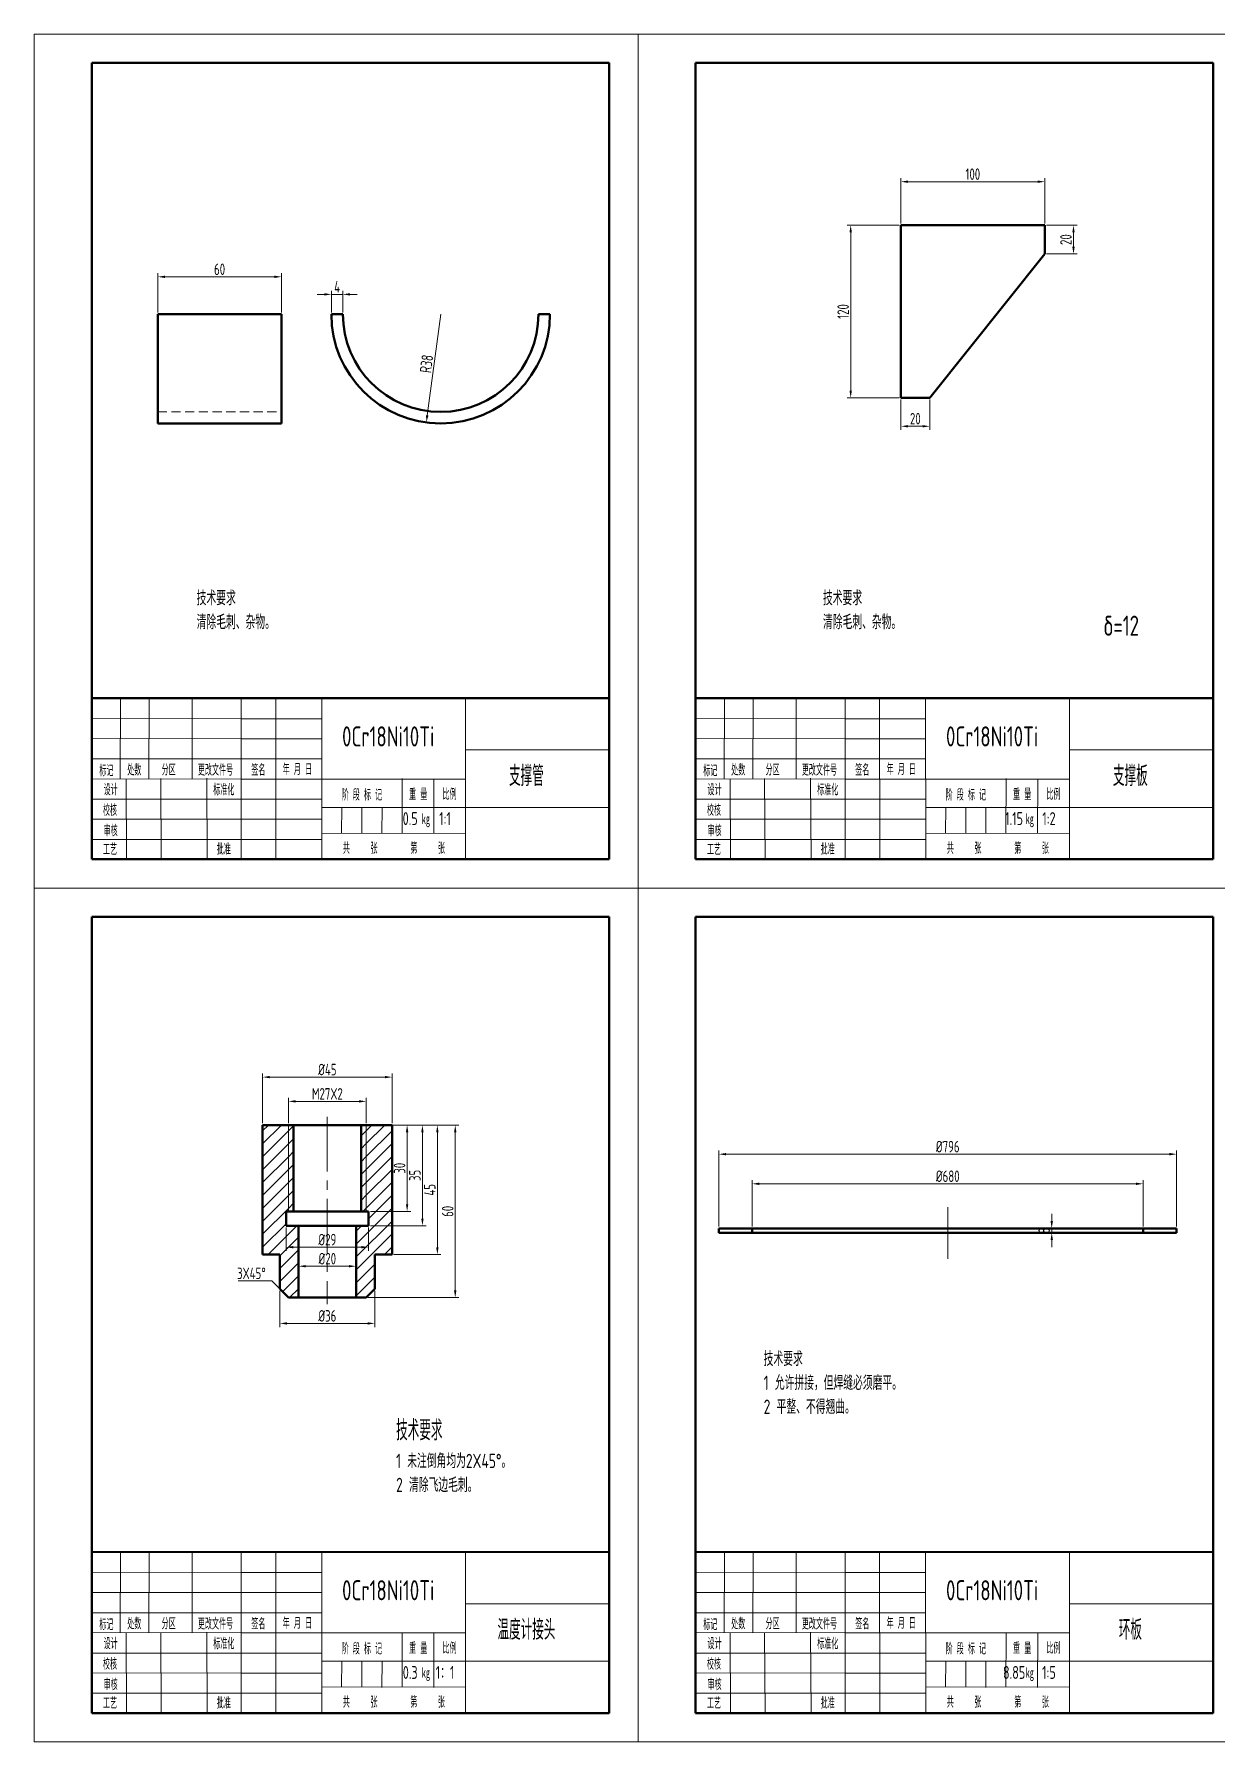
# Model space of a CAD drawing. Header units: millimetres. Extents: x -4783 to 11684, y 6425 to 68023.
# Drawn here: x -3579 to -3167, y 7421 to 8015 of the extents above; entities that cross this region are included whole.
import ezdxf
from ezdxf.enums import TextEntityAlignment as Align

# ---------------------------------------------------------------- set-up
doc = ezdxf.new("R2010")
doc.units = ezdxf.units.MM
doc.linetypes.add('CENTER2', pattern=[28.575, 19.05, -3.175, 3.175, -3.175])
doc.linetypes.add('HIDDEN2', pattern=[4.7625, 3.175, -1.5875])
for name, color, linetype, lineweight in [('中心线', 1, 'CENTER2', 15), ('剖面线', 2, 'Continuous', 20), ('尺寸线', 3, 'Continuous', 15), ('细实线', 2, 'Continuous', 15), ('虚线', 5, 'HIDDEN2', 15), ('轮廓', 6, 'Continuous', 50), ('轮廓线', 7, 'Continuous', 50)]:
    doc.layers.add(name, color=color, linetype=linetype, lineweight=lineweight)
doc.styles.add('工程字', font='gbenor.shx', dxfattribs={"width": 0.8, "bigfont": 'gbcbig.shx'})
doc.styles.add('文字5.0', font='SimSun.ttf', dxfattribs={"width": 0.5, "height": 5})

# ---------------------------------------------------------------- blocks, each defined once
blk = doc.blocks.new('A4')
at = {"layer": '剖面线'}
for p, q in [((-180, 66), (-180.07, 37.98)), ((-170, 65.97), (-170.07, 37.95)), ((-155, 65.94), (-155.07, 37.92)), ((-138, 66.03), (-137.99, 9.99)), ((-126, 66.03), (-125.99, 9.99)), ((-110, 66.03), (-109.99, 9.99)), ((-60, 66.04), (-59.99, 10)), ((-190, 59), (-138, 58.9)), ((-138.04, 58.9), (-110, 58.9)), ((-190.01, 52), (-138.01, 51.9)), ((-138.04, 51.9), (-110, 51.9)), ((-10, 48.04), (-60, 48.01)), ((-190, 44.9), (-110, 44.9)), ((-190.04, 38), (-138.04, 37.9)), ((-178, 38), (-177.85, 10)), ((-166, 38.07), (-165.85, 10.07)), ((-150, 38.15), (-149.85, 10.15)), ((-138.04, 37.9), (-110, 37.9)), ((-110, 37.9), (-59.99, 37.9)), ((-81.99, 38.07), (-82.07, 18.97)), ((-70.99, 38.02), (-71.07, 18.93)), ((-190, 30.9), (-110, 30.9)), ((-190.07, 24), (-138.07, 23.9)), ((-138.04, 23.9), (-110, 23.9)), ((-59.98, 28.01), (-110, 28.01)), ((-103.03, 28.14), (-103.12, 19.09)), ((-96.04, 28.01), (-96.01, 19.01)), ((-89.04, 28.01), (-89.12, 18.96)), ((-9.99, 28.04), (-59.98, 28.01)), ((-109.82, 18.97), (-59.99, 19.13)), ((-190, 16.9), (-110, 16.9))]:
    blk.add_line(p, q, dxfattribs=at)
at = {"layer": '细实线'}
for p, q in [((0, 297), (-210, 297)), ((-210, 297), (-210, 0)), ((0, 0), (0, 297)), ((-210, 0), (0, 0))]:
    blk.add_line(p, q, dxfattribs=at)
at = {"layer": '轮廓'}
for p, q in [((-190, 10), (-190, 78)), ((-10, 78), (-10, 10)), ((-190, 66), (-10, 66.04)), ((-10, 10), (-190, 10))]:
    blk.add_line(p, q, dxfattribs=at)
at = {"layer": '轮廓线'}
for p, q in [((-10, 287), (-190, 287)), ((-190, 287), (-190, 10)), ((-10, 10), (-10, 287)), ((-190, 10), (-10, 10))]:
    blk.add_line(p, q, dxfattribs=at)
at = {"layer": '尺寸线', "style": '工程字', "width": 0.8}
for tag, height, p in [('5', 7, (-86.88, 49.22)), ('1', 7, (-38.82, 35.49)), ('3', 4.5, (-79.24, 21.89)), ('4', 4.5, (-67.13, 21.89))]:
    blk.add_attdef(tag, text='', height=height, dxfattribs=at).set_placement(p, align=Align.CENTER)
at = {"layer": '轮廓', "style": '文字5.0', "width": 0.5}
for s, p in [('标记', (-184.88, 41.05)), ('处数', (-175.18, 41.29)), ('分区 ', (-162.51, 41.29)), ('更改文件号', (-146.94, 41.29)), ('签名', (-132.04, 41.29)), ('年 月 日', (-118.48, 41.51)), ('设计', (-183.41, 34.4)), ('标准化', (-144.05, 34.4)), ('阶 段 标 记', (-96.04, 32.62)), ('重 量', (-76.45, 32.85)), ('比例', (-65.55, 32.85)), ('校核', (-183.63, 27.29)), ('kg', (-73.78, 23.52)), ('审核', (-183.41, 20.18)), ('工艺', (-183.63, 13.74)), ('批准', (-144.05, 13.74)), ('共     张        第     张', (-84.9, 14.06))]:
    blk.add_text(s, height=3.5, dxfattribs=at).set_placement(p, align=Align.MIDDLE)

msp = doc.modelspace()

# ---------------------------------------------------------------- linework, layer by layer
at = {"layer": '中心线'}
for p, q in [((-3477.1545, 7638.4976), (-3477.1545, 7573.3528)), ((-3261.4275, 7607.0293), (-3261.4275, 7589.1))]:
    msp.add_line(p, q, dxfattribs=at)
at = {"layer": '尺寸线'}
for p, q in [((-3277.6919, 7949.2204), (-3277.6919, 7964.9939)), ((-3275.1919, 7963.7439), (-3230.1919, 7963.7439)), ((-3227.6919, 7949.2204), (-3227.6919, 7964.9939)), ((-3278.3169, 7948.5954), (-3296.4119, 7948.5954)), ((-3227.0669, 7948.5954), (-3216.4343, 7948.5954)), ((-3295.1619, 7891.0954), (-3295.1619, 7946.0954)), ((-3217.6843, 7941.0954), (-3217.6843, 7946.0954)), ((-3227.0669, 7938.5954), (-3216.4343, 7938.5954)), ((-3536.1204, 7918.2744), (-3536.1204, 7931.9056)), ((-3533.6204, 7930.6556), (-3495.6204, 7930.6556)), ((-3493.1204, 7918.2744), (-3493.1204, 7931.9056)), ((-3478.2376, 7924.5517), (-3480.7376, 7924.5517)), ((-3475.7376, 7918.2744), (-3475.7376, 7925.8017)), ((-3475.7376, 7924.5517), (-3471.7376, 7924.5517)), ((-3471.7376, 7918.2744), (-3471.7376, 7925.8017)), ((-3469.2376, 7924.5517), (-3466.7376, 7924.5517)), ((-3437.7376, 7917.6494), (-3442.3989, 7882.4568)), ((-3278.3169, 7888.5954), (-3296.4119, 7888.5954)), ((-3277.6919, 7887.9704), (-3277.6919, 7877.4128)), ((-3267.6919, 7887.9704), (-3267.6919, 7877.4128)), ((-3275.1919, 7878.6628), (-3270.1919, 7878.6628)), ((-3499.6545, 7636.2078), (-3499.6545, 7653.5327)), ((-3497.1545, 7652.2827), (-3457.1545, 7652.2827)), ((-3454.6545, 7636.2078), (-3454.6545, 7653.5327)), ((-3490.6545, 7636.2078), (-3490.6545, 7645.089)), ((-3463.6545, 7636.2078), (-3463.6545, 7645.089)), ((-3488.1545, 7643.839), (-3466.1545, 7643.839)), ((-3464.814, 7635.5828), (-3442.8341, 7635.5828)), ((-3464.814, 7635.5828), (-3448.1584, 7635.5828)), ((-3454.0295, 7635.5828), (-3437.6447, 7635.5828)), ((-3454.0295, 7635.5828), (-3431.4263, 7635.5828)), ((-3449.4084, 7633.0828), (-3449.4084, 7608.0828)), ((-3444.0841, 7603.0828), (-3444.0841, 7633.0828)), ((-3438.8947, 7593.0828), (-3438.8947, 7633.0828)), ((-3432.6763, 7578.0828), (-3432.6763, 7633.0828)), ((-3341.0275, 7600.3027), (-3341.0275, 7626.7266)), ((-3338.5275, 7625.4766), (-3184.3275, 7625.4766)), ((-3181.8275, 7600.3027), (-3181.8275, 7626.7266)), ((-3329.4275, 7600.3027), (-3329.4275, 7616.4225)), ((-3326.9275, 7615.1725), (-3195.9275, 7615.1725)), ((-3193.4275, 7600.3027), (-3193.4275, 7616.4225)), ((-3462.1852, 7605.5828), (-3448.1584, 7605.5828)), ((-3225.2514, 7602.1777), (-3225.2514, 7604.6777)), ((-3491.4988, 7599.9578), (-3491.4988, 7591.8719)), ((-3462.8102, 7599.9578), (-3462.8102, 7591.8719)), ((-3462.1852, 7600.5828), (-3442.8341, 7600.5828)), ((-3226.5239, 7599.6777), (-3224.0014, 7599.6777)), ((-3226.5239, 7598.0777), (-3224.0014, 7598.0777)), ((-3225.2514, 7598.0777), (-3225.2514, 7599.6777)), ((-3488.9988, 7593.1219), (-3465.3102, 7593.1219)), ((-3225.2514, 7595.5777), (-3225.2514, 7593.0777)), ((-3487.1545, 7576.2078), (-3487.1545, 7587.7486)), ((-3484.6545, 7586.4986), (-3469.6545, 7586.4986)), ((-3467.1545, 7576.2078), (-3467.1545, 7587.7486)), ((-3454.0295, 7590.5828), (-3437.6447, 7590.5828)), ((-3493.6545, 7577.9578), (-3493.6545, 7565.3561)), ((-3463.0295, 7575.5828), (-3431.4263, 7575.5828)), ((-3460.6545, 7577.9578), (-3460.6545, 7565.3561)), ((-3491.1545, 7566.6061), (-3463.1545, 7566.6061))]:
    msp.add_line(p, q, dxfattribs=at)
msp.add_lwpolyline([(-3493.6545, 7578.5828), (-3496.4887, 7581.417), (-3498.4446, 7581.417), (-3508.1383, 7581.417)], dxfattribs=at)
for points in [[(-3275.1919, 7964.1605), (-3275.1919, 7963.3272), (-3277.6919, 7963.7439)], [(-3230.1919, 7964.1605), (-3230.1919, 7963.3272), (-3227.6919, 7963.7439)], [(-3295.5785, 7946.0954), (-3294.7452, 7946.0954), (-3295.1619, 7948.5954)], [(-3218.101, 7946.0954), (-3217.2677, 7946.0954), (-3217.6843, 7948.5954)], [(-3218.101, 7941.0954), (-3217.2677, 7941.0954), (-3217.6843, 7938.5954)], [(-3533.6204, 7931.0723), (-3533.6204, 7930.239), (-3536.1204, 7930.6556)], [(-3495.6204, 7931.0723), (-3495.6204, 7930.239), (-3493.1204, 7930.6556)], [(-3478.2376, 7924.9684), (-3478.2376, 7924.1351), (-3475.7376, 7924.5517)], [(-3469.2376, 7924.9684), (-3469.2376, 7924.1351), (-3471.7376, 7924.5517)], [(-3295.5785, 7891.0954), (-3294.7452, 7891.0954), (-3295.1619, 7888.5954)], [(-3442.8119, 7882.5115), (-3441.9858, 7882.4021), (-3442.7271, 7879.9784)], [(-3275.1919, 7879.0795), (-3275.1919, 7878.2462), (-3277.6919, 7878.6628)], [(-3270.1919, 7879.0795), (-3270.1919, 7878.2462), (-3267.6919, 7878.6628)], [(-3497.1545, 7652.6993), (-3497.1545, 7651.866), (-3499.6545, 7652.2827)], [(-3457.1545, 7652.6993), (-3457.1545, 7651.866), (-3454.6545, 7652.2827)], [(-3488.1545, 7644.2557), (-3488.1545, 7643.4224), (-3490.6545, 7643.839)], [(-3466.1545, 7644.2557), (-3466.1545, 7643.4224), (-3463.6545, 7643.839)], [(-3449.8251, 7633.0828), (-3448.9918, 7633.0828), (-3449.4084, 7635.5828)], [(-3444.5008, 7633.0828), (-3443.6674, 7633.0828), (-3444.0841, 7635.5828)], [(-3439.3113, 7633.0828), (-3438.478, 7633.0828), (-3438.8947, 7635.5828)], [(-3433.0929, 7633.0828), (-3432.2596, 7633.0828), (-3432.6763, 7635.5828)], [(-3338.5275, 7625.8933), (-3338.5275, 7625.06), (-3341.0275, 7625.4766)], [(-3184.3275, 7625.8933), (-3184.3275, 7625.06), (-3181.8275, 7625.4766)], [(-3326.9275, 7615.5892), (-3326.9275, 7614.7558), (-3329.4275, 7615.1725)], [(-3195.9275, 7615.5892), (-3195.9275, 7614.7558), (-3193.4275, 7615.1725)], [(-3449.8251, 7608.0828), (-3448.9918, 7608.0828), (-3449.4084, 7605.5828)], [(-3444.5008, 7603.0828), (-3443.6674, 7603.0828), (-3444.0841, 7600.5828)], [(-3225.6681, 7602.1777), (-3224.8347, 7602.1777), (-3225.2514, 7599.6777)], [(-3225.6681, 7595.5777), (-3224.8347, 7595.5777), (-3225.2514, 7598.0777)], [(-3488.9988, 7593.5386), (-3488.9988, 7592.7052), (-3491.4988, 7593.1219)], [(-3465.3102, 7593.5386), (-3465.3102, 7592.7052), (-3462.8102, 7593.1219)], [(-3439.3113, 7593.0828), (-3438.478, 7593.0828), (-3438.8947, 7590.5828)], [(-3484.6545, 7586.9152), (-3484.6545, 7586.0819), (-3487.1545, 7586.4986)], [(-3469.6545, 7586.9152), (-3469.6545, 7586.0819), (-3467.1545, 7586.4986)], [(-3433.0929, 7578.0828), (-3432.2596, 7578.0828), (-3432.6763, 7575.5828)], [(-3491.1545, 7567.0228), (-3491.1545, 7566.1894), (-3493.6545, 7566.6061)], [(-3463.1545, 7567.0228), (-3463.1545, 7566.1894), (-3460.6545, 7566.6061)]]:
    msp.add_solid(points, dxfattribs=at)
at = {"layer": '细实线'}
for p, q in [((-3499.6545, 7633.5444), (-3497.6161, 7635.5828)), ((-3499.6545, 7629.0543), (-3493.1259, 7635.5828)), ((-3499.6545, 7624.5641), (-3490.6545, 7633.5641)), ((-3490.6545, 7635.5828), (-3490.6545, 7605.5828)), ((-3490.6545, 7633.5641), (-3488.8699, 7635.3487)), ((-3465.439, 7631.8388), (-3463.6545, 7633.6234)), ((-3463.6545, 7633.6234), (-3461.6951, 7635.5828)), ((-3463.6545, 7629.1332), (-3457.2049, 7635.5828)), ((-3463.6545, 7635.5828), (-3463.6545, 7605.5828)), ((-3463.6545, 7624.6431), (-3454.6545, 7633.6431)), ((-3499.6545, 7620.074), (-3490.6545, 7629.074)), ((-3490.6545, 7629.074), (-3488.8699, 7630.8586)), ((-3465.439, 7627.3487), (-3463.6545, 7629.1332)), ((-3463.6545, 7620.153), (-3454.6545, 7629.153)), ((-3499.6545, 7615.5839), (-3490.6545, 7624.5839)), ((-3490.6545, 7624.5839), (-3488.8699, 7626.3685)), ((-3490.6545, 7620.0938), (-3488.8699, 7621.8783)), ((-3465.439, 7622.8586), (-3463.6545, 7624.6431)), ((-3463.6545, 7615.6629), (-3454.6545, 7624.6629)), ((-3499.6545, 7611.0938), (-3490.6545, 7620.0938)), ((-3499.6545, 7606.6036), (-3490.6545, 7615.6036)), ((-3490.6545, 7615.6036), (-3488.8699, 7617.3882)), ((-3465.439, 7618.3684), (-3463.6545, 7620.153)), ((-3465.439, 7613.8783), (-3463.6545, 7615.6629)), ((-3463.6545, 7611.1727), (-3454.6545, 7620.1727)), ((-3463.6545, 7606.6826), (-3454.6545, 7615.6826)), ((-3499.6545, 7602.1135), (-3490.6545, 7611.1135)), ((-3490.6545, 7611.1135), (-3488.8699, 7612.8981)), ((-3465.439, 7609.3882), (-3463.6545, 7611.1727)), ((-3462.8102, 7603.0368), (-3454.6545, 7611.1925)), ((-3499.6545, 7597.6234), (-3490.6545, 7606.6234)), ((-3490.6545, 7606.6234), (-3488.8699, 7608.4079)), ((-3467.1545, 7594.2024), (-3454.6545, 7606.7024)), ((-3464.7543, 7605.5828), (-3463.6545, 7606.6826)), ((-3499.6545, 7593.1332), (-3491.4988, 7601.289)), ((-3497.7148, 7590.5828), (-3487.7148, 7600.5828)), ((-3467.1545, 7589.7122), (-3454.6545, 7602.2122)), ((-3467.1545, 7598.6925), (-3465.2642, 7600.5828)), ((-3467.1545, 7585.2221), (-3454.6545, 7597.7221)), ((-3493.6545, 7590.153), (-3487.1545, 7596.653)), ((-3493.6545, 7585.6629), (-3487.1545, 7592.1629)), ((-3457.3036, 7590.5828), (-3454.6545, 7593.232)), ((-3493.6545, 7581.1727), (-3487.1545, 7587.6727)), ((-3467.1545, 7580.732), (-3460.6545, 7587.232)), ((-3492.7044, 7577.6327), (-3487.1545, 7583.1826)), ((-3467.1545, 7576.2418), (-3460.6545, 7582.7418)), ((-3490.2642, 7575.5828), (-3487.1545, 7578.6925))]:
    msp.add_line(p, q, dxfattribs=at)
at = {"layer": '虚线'}
msp.add_line((-3536.1204, 7883.6494), (-3493.1204, 7883.6494), dxfattribs=at)
at = {"layer": '轮廓线'}
for p, q in [((-3277.6919, 7888.5954), (-3277.6919, 7948.5954)), ((-3277.6919, 7948.5954), (-3227.6919, 7948.5954)), ((-3227.6919, 7948.5954), (-3227.6919, 7938.5954)), ((-3227.6919, 7938.5954), (-3267.6919, 7888.5954)), ((-3536.1204, 7917.6494), (-3493.1204, 7917.6494)), ((-3536.1204, 7917.6494), (-3536.1204, 7879.6494)), ((-3493.1204, 7917.6494), (-3493.1204, 7879.6494)), ((-3475.7376, 7917.6494), (-3471.7376, 7917.6494)), ((-3403.7376, 7917.6494), (-3399.7376, 7917.6494)), ((-3267.6919, 7888.5954), (-3277.6919, 7888.5954)), ((-3493.1204, 7879.6494), (-3536.1204, 7879.6494)), ((-3499.6545, 7635.5828), (-3499.6545, 7590.5828)), ((-3490.6545, 7635.5828), (-3499.6545, 7635.5828)), ((-3488.8699, 7635.5828), (-3490.6545, 7635.5828)), ((-3477.1545, 7635.5828), (-3488.8699, 7635.5828)), ((-3488.8699, 7605.5828), (-3488.8699, 7635.5828)), ((-3477.1545, 7635.5828), (-3465.439, 7635.5828)), ((-3465.439, 7635.5828), (-3463.6545, 7635.5828)), ((-3465.439, 7605.5828), (-3465.439, 7635.5828)), ((-3463.6545, 7635.5828), (-3454.6545, 7635.5828)), ((-3454.6545, 7635.5828), (-3454.6545, 7590.5828)), ((-3490.6545, 7605.5828), (-3491.4988, 7605.5828)), ((-3491.4988, 7605.5828), (-3491.4988, 7600.5828)), ((-3488.8699, 7605.5828), (-3490.6545, 7605.5828)), ((-3477.1545, 7605.5828), (-3488.8699, 7605.5828)), ((-3477.1545, 7605.5828), (-3465.439, 7605.5828)), ((-3465.439, 7605.5828), (-3463.6545, 7605.5828)), ((-3463.6545, 7605.5828), (-3462.8102, 7605.5828)), ((-3462.8102, 7605.5828), (-3462.8102, 7600.5828)), ((-3491.4988, 7600.5828), (-3477.1545, 7600.5828)), ((-3487.1545, 7600.5828), (-3487.1545, 7575.5828)), ((-3462.8102, 7600.5828), (-3477.1545, 7600.5828)), ((-3467.1545, 7600.5828), (-3467.1545, 7575.5828)), ((-3341.0275, 7599.6777), (-3181.8275, 7599.6777)), ((-3341.0275, 7598.0777), (-3341.0275, 7599.6777)), ((-3181.8275, 7598.0777), (-3341.0275, 7598.0777)), ((-3329.4275, 7598.0777), (-3329.4275, 7599.6777)), ((-3193.4275, 7598.0777), (-3193.4275, 7599.6777)), ((-3181.8275, 7599.6777), (-3181.8275, 7598.0777)), ((-3499.6545, 7590.5828), (-3493.6545, 7590.5828)), ((-3493.6545, 7590.5828), (-3493.6545, 7578.5828)), ((-3460.6545, 7590.5828), (-3454.6545, 7590.5828)), ((-3460.6545, 7578.5828), (-3460.6545, 7590.5828)), ((-3490.6545, 7575.5828), (-3493.6545, 7578.5828)), ((-3490.6545, 7575.5828), (-3463.6545, 7575.5828)), ((-3463.6545, 7575.5828), (-3460.6545, 7578.5828))]:
    msp.add_line(p, q, dxfattribs=at)
for radius in [38, 34]:
    msp.add_arc((-3437.7376, 7917.6494), radius, 180, 0, dxfattribs=at)

# ---------------------------------------------------------------- block references
at = {"layer": '中心线'}
msp.add_blockref('A4', (-3159.0964, 7421.0615), dxfattribs=at).add_auto_attribs({'1': '环板', '3': '8.85', '4': '1:5', '5': '0Cr18Ni10Ti'})
at = {"layer": '剖面线'}
msp.add_blockref('A4', (-3159.0964, 7718.0615), dxfattribs=at).add_auto_attribs({'1': '支撑板', '3': '1.15', '4': '1:2', '5': '0Cr18Ni10Ti'})
at = {"layer": '尺寸线'}
for p, values in [((-3369.0964, 7718.0615), {'1': '支撑管', '3': '0.5', '4': '1:1', '5': '0Cr18Ni10Ti'}), ((-3369.0964, 7421.0615), {'1': '温度计接头', '3': '0.3', '4': '1：1', '5': '0Cr18Ni10Ti'})]:
    msp.add_blockref('A4', p, dxfattribs=at).add_auto_attribs(values)

# ---------------------------------------------------------------- texts
at = {"layer": '尺寸线', "style": '工程字', "width": 0.8}
msp.add_text('3X45°', height=4, dxfattribs=at).set_placement((-3508.5383, 7582.042))
at = {"layer": '尺寸线', "char_height": 4, "attachment_point": 5, "style": '工程字'}
for s, insert in [('100', (-3252.6919, 7966.3689)), ('60', (-3514.6204, 7933.2806)), ('4', (-3473.7376, 7927.1767)), ('20', (-3272.6919, 7881.2878)), ('%%C45', (-3477.1545, 7654.9077)), ('M27X2', (-3477.1545, 7646.464)), ('%%c796', (-3261.4275, 7628.1016)), ('%%c680', (-3261.4275, 7617.7975)), ('%%C29', (-3477.1545, 7595.7469)), ('%%C20', (-3477.1545, 7589.1236)), ('%%C36', (-3477.1545, 7569.2311))]:
    msp.add_mtext(s, dxfattribs=dict(at, insert=insert))
for s, insert, rotation in [('20', (-3220.3093, 7943.5954), 90), ('120', (-3297.7869, 7918.5954), 90), ('R38', (-3442.6705, 7900.3978), 82.4551764), ('30', (-3452.0334, 7620.5828), 90), ('35', (-3446.7091, 7618.0828), 90), ('45', (-3441.5197, 7613.0828), 90), ('60', (-3435.3013, 7605.5828), 90), ('8', (-3227.8764, 7598.8777), 90)]:
    msp.add_mtext(s, dxfattribs=dict(at, insert=insert, rotation=rotation))
at = {"layer": '尺寸线', "attachment_point": 1, "style": '工程字'}
for s, insert, char_height, width in [('技术要求\\P清除毛刺、杂物。', (-3522.5856, 7821.4088), 5, 49.786058), ('技术要求\\P清除毛刺、杂物。', (-3304.7953, 7821.4088), 5, 49.786058), ('δ=12', (-3207.2757, 7812.7956), 7, 58.389553), ('技术要求\\P1 允许拼接，但焊缝必须磨平。\\P2 平整、不得翘曲。', (-3325.4165, 7556.7828), 5, 84.327405), ('技术要求\\P{\\H0.7143x;1 未注倒角均为2X45%%d。\\P2 清除飞边毛刺。}', (-3453.2427, 7532.9313), 7, 74.146327)]:
    msp.add_mtext(s, dxfattribs=dict(at, insert=insert, char_height=char_height, width=width))

doc.saveas('drawing.dxf')
